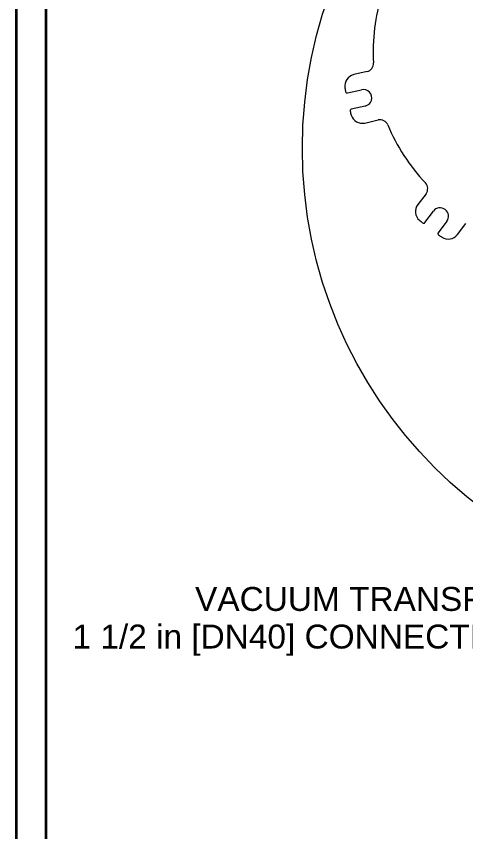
# Model space of a CAD drawing. Header units: inches. Extents: x 15 to 402, y 6 to 258.
# Drawn here: x 15 to 48.8, y 158.5 to 219.9 of the extents above; entities that cross this region are included whole.
import ezdxf

# ---------------------------------------------------------------- set-up
doc = ezdxf.new("R2010")
doc.units = ezdxf.units.IN
doc.header["$LTSCALE"] = 12
doc.header["$MEASUREMENT"] = 0
doc.layers.get('0').update_dxf_attribs({"lineweight": 25})
for name, color, linetype, lineweight in [('Border', 7, 'Continuous', 35), ('Symbol (ANSI)', 7, 'Continuous', 25), ('Visible', 7, 'Continuous', 18)]:
    doc.layers.add(name, color=color, linetype=linetype, lineweight=lineweight)
doc.styles.add('MEMCOR Medium', font='arial.ttf')
doc.dimstyles.new('Default (ANSI)$7', dxfattribs={"dimscale": 12, "dimtxt": 0.15, "dimasz": 0.098425, "dimexe": 0.125, "dimexo": 0.0625, "dimgap": 0.031496, "dimtad": 0, "dimtih": 1, "dimtoh": 1, "dimdec": 4, "dimrnd": 1e-08, "dimzin": 3, "dimdsep": 46, "dimlunit": 5, "dimtxsty": 'MEMCOR Medium', "dimcen": 0.09, "dimdle": 0.393701, "dimclrd": 256, "dimclre": 256, "dimclrt": 256, "dimadec": 0, "dimazin": 1, "dimtfac": 0.8, "dimtofl": 0, "dimtmove": 0, "dimatfit": 3, "dimfxl": 1, "dimfrac": 1, "dimtolj": 1, "dimtzin": 4, "dimlwd": -1, "dimlwe": -1, "dimarcsym": 0})

# ---------------------------------------------------------------- blocks, each defined once
blk = doc.blocks.new('Borders 22x34_D')
at = {"layer": 'Border'}
for p, q in [((1.25, 21.5), (1.25, 0.5)), ((1.4375, 0.5), (1.4375, 21.3125))]:
    blk.add_line(p, q, dxfattribs=at)

msp = doc.modelspace()

# ---------------------------------------------------------------- linework, layer by layer
at = {"layer": 'Visible'}
for p, q in [((41.40518, 215.77246), (40.40347, 215.54182)), ((39.93659, 214.16188), (40.98717, 214.40378)), ((41.26989, 213.1759), (40.2193, 212.93401)), ((41.24263, 211.89718), (42.24434, 212.12782)), ((45.84655, 206.5737), (45.22745, 205.75313)), ((45.7568, 204.39593), (46.40612, 205.25653)), ((47.41195, 204.49765), (46.76264, 203.63705)), ((48.21301, 203.50058), (48.83211, 204.32114))]:
    msp.add_line(p, q, dxfattribs=at)
msp.add_circle((70.53484, 209.99162), 34, dxfattribs=at)
for centre, radius, start, end in [((56.26256, 217.27436), 14.395, 162.5440105, 183.3881021), ((41.26383, 216.3864), 0.63, 282.9660563, 3.3881021), ((40.59868, 214.69401), 0.87, 102.9660563, 189.3544822), ((56.26256, 217.27436), 16.745, 189.3544822, 190.3804068), ((41.12853, 213.78984), 0.63, 282.9660563, 102.9660563), ((39.90966, 214.27882), 0.12, 190.3804068, 282.9660563), ((40.24622, 212.81707), 0.12, 102.9660563, 195.5517059), ((56.26256, 217.27436), 16.745, 195.5517059, 196.5776304), ((41.04742, 212.745), 0.87, 196.5776304, 282.9660563), ((42.3857, 211.51388), 0.63, 22.5440105, 102.9660563), ((56.26256, 217.27436), 14.395, 202.5440105, 223.3881021), ((45.34364, 206.95314), 0.63, 322.9660563, 43.3881021), ((45.92195, 205.22914), 0.87, 142.9660563, 229.3544822), ((46.90903, 204.87709), 0.63, 322.9660563, 142.9660563), ((56.26256, 217.27436), 16.745, 229.3544822, 230.3804068), ((45.66101, 204.46821), 0.12, 230.3804068, 322.9660563), ((46.85843, 203.56477), 0.12, 142.9660563, 235.5517059), ((56.26256, 217.27436), 16.745, 235.5517059, 236.5776304), ((47.51851, 204.02457), 0.87, 236.5776304, 322.9660563)]:
    msp.add_arc(centre, radius, start, end, dxfattribs=at)

# ---------------------------------------------------------------- block references
at = {"xscale": 12, "yscale": 12, "zscale": 12}
msp.add_blockref('Borders 22x34_D', (0, 0), dxfattribs=at)

# ---------------------------------------------------------------- texts
at = {"layer": 'Symbol (ANSI)', "insert": (53.60341, 176.95354), "char_height": 1.8000001, "width": 34.375612, "attachment_point": 3, "line_spacing_factor": 0.944221, "style": 'MEMCOR Medium'}
msp.add_mtext('\\fArial|b0|i0;VACUUM TRANSFER\\P\\fArial|b0|i0;1 1/2 in [DN40] CONNECTION', dxfattribs=at)

# ---------------------------------------------------------------- leaders
at = {"layer": 'Symbol (ANSI)', "annotation_type": 0, "has_hookline": 1, "hookline_direction": 1, "text_width": 33.8955}
msp.add_leader([(75.23901, 204.95041), (55.16247, 176.05354), (53.98136, 176.05354)], dimstyle='Default (ANSI)$7', override={"dimtad": 0}, dxfattribs=at)

doc.saveas('drawing.dxf')
